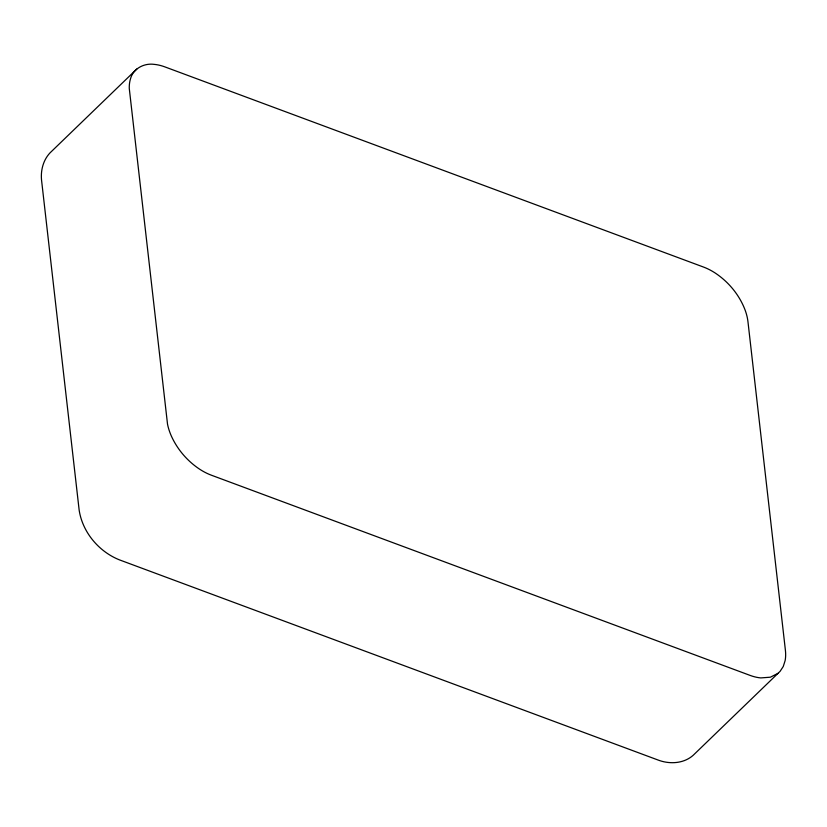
<?xml version="1.0" encoding="UTF-8"?>
<svg xmlns="http://www.w3.org/2000/svg" width="827" height="827" viewBox="0 0 827 827"><rect width="100%" height="100%" fill="white"/><g stroke="black" fill="none" stroke-linecap="round" stroke-linejoin="round"><path stroke-width="1.24" d="M136.858 68.972L49.982 152.912C42.787 160.593 40.296 171.665 41.753 181.909L79.154 510.135C82.524 532.257 98.858 551.692 119.533 559.9L658.023 760.013C669.539 764.427 683.681 763.755 693.202 755.278L780.088 671.338L783.252 666.51L785.123 660.618A53.962 32.729 46 0 0 785.402 650.249L747.98 321.848A53.962 32.729 46 0 0 745.22 310.352C739.452 294.919 728.401 281.604 714.621 272.641A46.674 28.304 46 0 0 703.529 267.059L164.862 66.884A46.674 28.304 46 0 0 154.122 64.361C144.177 62.966 133.302 68.527 130.563 78.586A53.662 32.553 46 0 0 129.27 88.396L167.519 424.168A53.672 32.553 46 0 0 171.272 435.86C177.423 449.588 187.667 461.445 200.289 469.622A46.674 28.304 46 0 0 211.381 475.205L750.048 675.38A46.674 28.304 46 0 0 760.799 677.913L770.371 677.199L778.052 673.302"/></g></svg>
